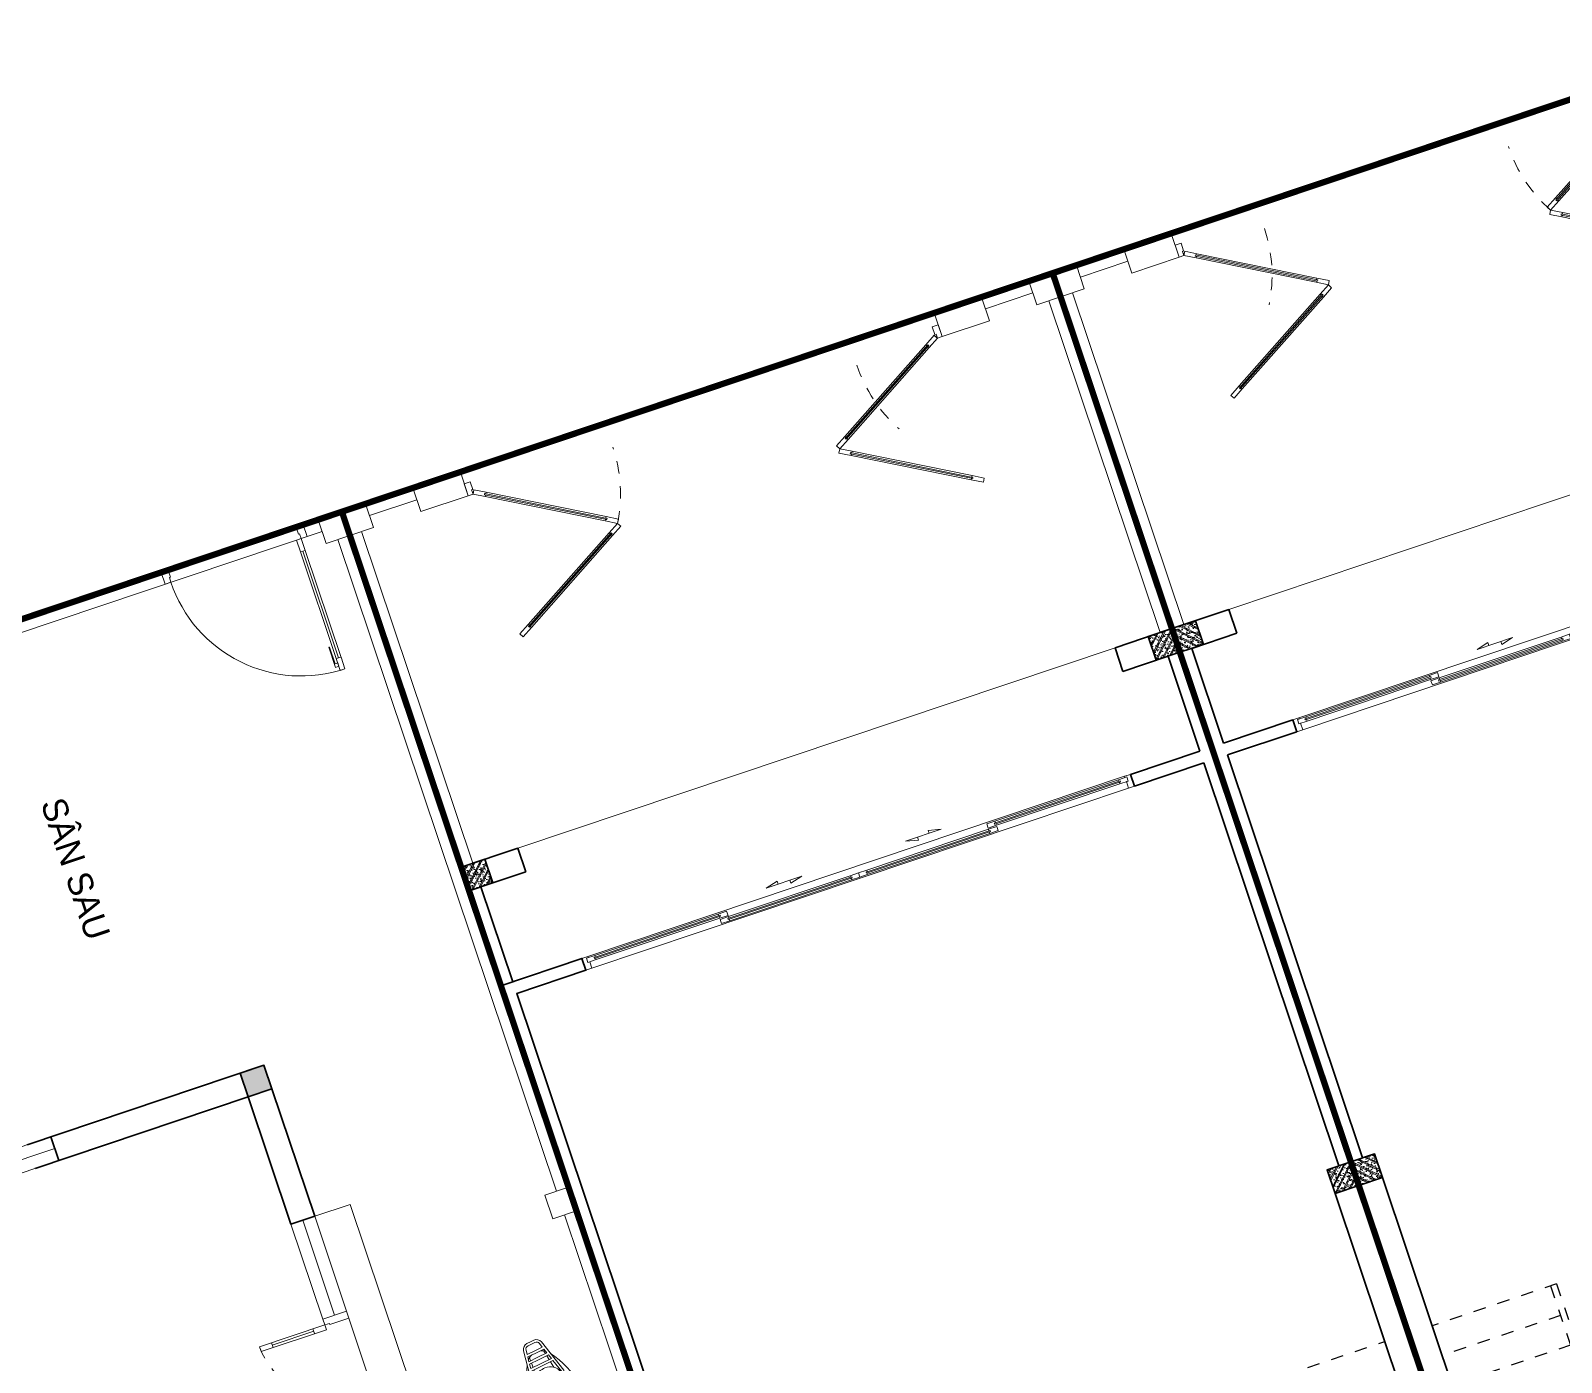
# Model space of a CAD drawing. Header units: metres. Extents: x 568336 to 569219, y 2065964 to 2066430.
# Drawn here: x 568500.67 to 568512.92, y 2066186.52 to 2066197.17 of the extents above; entities that cross this region are included whole.
import ezdxf

# ---------------------------------------------------------------- set-up
doc = ezdxf.new("R2010")
doc.units = ezdxf.units.M
for name, pattern in [('$AUDIT_BAD_LTYPE2', [0]), ('CENTER', [2, 1.25, -0.25, 0.25, -0.25]), ('DASHDOT2', [0.5, 0.25, -0.125, 0, -0.125]), ('HIDDEN', [0.375, 0.25, -0.125])]:
    doc.linetypes.add(name, pattern=pattern)
doc.layers.get('0').update_dxf_attribs({"linetype": 'CONTINUOUS'})
for name, color, linetype, lineweight in [('-CENTER', 143, 'CENTER', 13), ('-CONCRETE', 1, 'CONTINUOUS', 35), ('-DIM', 9, 'CONTINUOUS', 13), ('-DOOR', 137, 'CONTINUOUS', 9), ('-FURNITURE', 46, 'CONTINUOUS', 9), ('-HATCH', 8, 'CONTINUOUS', 5), ('-LINE1', 7, 'CONTINUOUS', 18), ('-STEEL1', 1, 'CONTINUOUS', 35), ('-TEXT', 7, 'CONTINUOUS', 15), ('-WALL', 4, 'CONTINUOUS', 35)]:
    doc.layers.add(name, color=color, linetype=linetype, lineweight=lineweight)
doc.layers.add('-RANH GIOI LO DAT', color=12, linetype='CONTINUOUS')
doc.layers.add('1-NETMANH', color=8, linetype='CONTINUOUS')
doc.styles.add('vnavanth', font='', dxfattribs={"width": 0.8})
doc.styles.get('vnavanth').set_extended_font_data('.VnAvantH')

# ---------------------------------------------------------------- blocks, each defined once
blk = doc.blocks.new('A$C5C575821')
at = {"layer": '-CONCRETE'}
h = blk.add_hatch(color=256, dxfattribs=at)
h.dxf.hatch_style = 1
h.paths.add_polyline_path([(-0.00237559899687767, 200.0000000000146), (-0.00237559899687767, 1.455191522836685e-11), (199.9976244010031, 1.455191522836685e-11), (199.9976244010031, 200.0000000000146)])
blk.add_lwpolyline([(-0.00237559899687767, 1.455191522836685e-11), (199.9976244010031, 1.455191522836685e-11), (199.9976244010031, 200.0000000000146), (-0.00237559899687767, 200.0000000000146)], close=True, dxfattribs=at)
blk = doc.blocks.new('*U45')
for p, q in [((-1110.000000000007, 450.0000000000036), (-1150.000000000007, 450.0000000000036)), ((-1130.000000000007, 100), (-1130.000000000007, 450.0000000000036)), ((-89.99999999999997, 450.0000000000036), (-49.99999999999996, 450.0000000000036)), ((-70, 100), (-69.99999999999997, 450.0000000000036)), ((-1110.000000000007, 100), (-1150.000000000007, 100)), ((-90, 100), (-50, 100))]:
    blk.add_line(p, q)
for points in [[(-1150.000000000007, 0), (-1110.000000000007, 0), (-1110.000000000007, 550.0000000000036), (-1150.000000000007, 550.0000000000036)], [(-50, 0), (-90, 0), (-89.99999999999997, 550.0000000000036), (-49.99999999999996, 550.0000000000036)], [(-1200.000000000007, -200.0526511982753), (-1140.000000000007, -200.0526511982753), (-1140.000000000007, -40), (-1150.000000000007, -40), (-1150.000000000007, 0), (-1200.000000000007, 0)], [(0, -200.0526511982753), (-60, -200.0526511982753), (-60, -40), (-50, -40), (-50, 0), (0, 0)]]:
    blk.add_lwpolyline(points, close=True)
at = {"linetype": 'HIDDEN', "ltscale": 0.1}
for centre, radius, start, end in [((-1150.000000000894, -9.604186855958593e-10), 550.0000000010929, 7.0167092985349e-15, 89.99996073224847), ((-49.99999999985441, -2.328580127074637e-10), 550.0000000003703, 90.00003926775153, 180)]:
    blk.add_arc(centre, radius, start, end, dxfattribs=at)
blk = doc.blocks.new('*U11')
at = {"linetype": '$AUDIT_BAD_LTYPE2'}
for p, q in [((70, 100), (70.00000000000004, 999.9999999999982)), ((90.00000000000004, 999.9999999999982), (90, 100))]:
    blk.add_line(p, q, dxfattribs=at)
for points in [[(50.00000000000004, 999.9999999999982), (90.00000000000004, 999.9999999999982), (90.00000000000004, 1099.999999999998), (50.00000000000004, 1099.999999999998), (50.00000000000004, 999.9999999999982)], [(50.00000000000004, 1002.905927289334), (50, 100)], [(50, 100), (90, 100), (90, 0), (50, 0), (50, 100)]]:
    blk.add_lwpolyline(points)
for points in [[(118.2698876160139, 894.5156181119073), (118.2698876160139, 1064.134943807991), (90.00000000000004, 1064.134943807991), (90.00000000000004, 1035.865056192006), (112.6159100928053, 1035.865056192006), (112.6159100928053, 894.5156181119073)], [(0, 0), (50, 0), (50, -40), (60, -40), (60, -100.0001724930698), (0, -100.0001724930698)], [(1199.999999999998, -2.131628207280287e-14), (1149.999999999998, -2.131628207280287e-14), (1149.999999999998, -40.00000000000003), (1139.999999999998, -40.00000000000003), (1139.999999999998, -100.0001724930699), (1199.999999999998, -100.0001724930699)]]:
    blk.add_lwpolyline(points, close=True)
at = {"linetype": '$AUDIT_BAD_LTYPE2', "ltscale": 0.3}
blk.add_arc((50, 0), 1099.999999999996, 0, 90, dxfattribs=at)
blk = doc.blocks.new('A$C49AC32B8')
h = blk.add_hatch()
h.set_pattern_fill('ANSI31', color=256, scale=100, angle=404.9999999999999, style=0)
h.set_pattern_definition([(90, (1628.178583184657, -139081.3939594029), (-12.5, 1.419760918143566e-15), [])])
h.paths.add_polyline_path([(-545.4389741411724, -149.292006695312), (-545.4389741411724, -106.7108410141846), (-667.4265335844539, -106.7108410141846), (-667.4265335844539, -149.292006695312)])
h.paths.add_polyline_path([(-545.4389741411724, 276.2662267598025), (-545.4389741411724, 318.84739244093), (-667.4265335844539, 318.84739244093), (-667.4265335844539, 276.2662267598025)])
h = blk.add_hatch()
h.set_pattern_fill('ANSI31', color=256, scale=150, angle=315, style=0)
h.set_pattern_definition([(2.19715477805175e-15, (1485.970044401409, -142180.9177466815), (1.685552167365288e-15, 18.75), [])])
edge = h.paths.add_edge_path()
edge.add_arc((142.4224115581892, 0.6785372878184717), 10, 291.0633923268034, 432.0495413373955)
edge.add_arc((142.4224115582474, 168.8768484580614), 10, 287.9504586626045, 428.9366076731966)
edge.add_arc((203.6383034269384, 62.78106710705833), 30.00000000000001, 298.7341714601648, 336.6847551905135)
edge.add_arc((203.6383034269384, 106.7743186388507), 30.00000000000001, 383.3152448094864, 421.2658285398352)
edge.add_line((152.140649993642, 3.03562059394244), (218.0606998045405, 36.47527909896962))
edge.add_line((152.1406499937002, 166.5197651519375), (218.0606998045405, 133.0801066469685))
edge.add_line((145.5043569476984, 10.19177083989416), (128.8174500554742, 17.6987576528154))
edge.add_line((128.8174500554742, 17.6987576528154), (128.8174500554742, 82.08632680154915))
edge.add_line((128.8174500554742, 146.4738959502829), (128.8174500554742, 82.08632680154915))
edge.add_line((145.5043569477566, 159.3636149059857), (128.8174500554742, 146.4738959502829))
edge.add_arc((152.5525625419978, 84.79817839308453), 85.62828520288406, 336.6847551905135, 359.9862926856208)
edge.add_arc((152.5525625419978, 84.75720735282448), 85.62828520288406, 360.0137073143792, 383.3152448094864)
for points in [[(-244.159068062756, 438.0154885223419, 0.9999999999999999), (-248.2430734565423, 447.1435167838754), (-248.2430734565423, 447.1435167838172), (-280.1911723719968, 432.8494979058269), (-280.191172372055, 432.8494979057687, 0.9999999999999999), (-276.1071669782104, 423.7214696442352)], [(-9.5493933444086, -301.3492301631959), (-41.6831618892902, -188.5098808552029), (6.508197082061088, -167.3083462980467), (6.50819708200288, -167.3083462980467), (-21.32710195719847, -52.13001471579264), (-21.32710195714026, -52.13001471590906, -0.2138118228335009), (-21.1106249995355, -43.95429530206093), (-21.1106249994773, -43.95429530194451), (32.24943819522741, 67.1463459651095), (32.24943819522741, 67.14634596525502, 0.2018820073483003), (32.63213920601993, 74.89595198751704), (32.63213920601993, 74.89595198757524), (0.3335099903924856, 163.635706436773), (0.3335099904506933, 163.6357064366857, 0.2018820073578288), (-4.941006723529426, 169.3262535986833), (-4.941006723471219, 169.3262535986541), (-117.2313022529415, 220.1350949946027), (-117.2313022528833, 220.1350949945445, -0.2138118228338068), (-122.6523843629111, 226.2589107138156), (-122.6523843629693, 226.2589107138447), (-175.3645126568445, 332.3828169244916), (-175.3645126568445, 332.3828169244916), (-225.9093191228749, 317.6473262168984), (-277.909165306628, 433.8704992542444)], [(-184.9648569262645, 329.5839975469389), (-210.7405260885425, 417.99816950694), (-210.7405260886007, 417.998169507202, -0.1192456420777983), (-211.3935427420947, 432.0919050858174), (-211.3935427420365, 432.0919050861376), (-207.3890161612944, 452.7946925294927)], [(-199.4700898697774, 441.0775953799712, 2.50980799952919), (-207.4947705015366, 452.2479588310925)], [(-199.4700898698356, 441.0775953800003), (-201.1160760876664, 432.5680994097311), (-201.1160760876664, 432.5680994094109, 0.1192456420777983), (-200.4630594342307, 418.4743638307955), (-200.4630594341725, 418.4743638305335), (-175.3645126568445, 332.3828169245207)], [(-593.7887365464412, 213.8443021384992, 0.2596598202058564), (-1245.081638271717, 188.6918557643476, 0.2596598202058564)], [(-839.1161323166743, 283.8315398601808), (-712.0490552992269, 328.9422595075557), (-712.0490552989941, 328.942259507643, -0.0854912519851607), (-702.0123332152434, 330.6709983080909), (-535.1100028215733, 330.6709983080909), (-535.1100028215733, 315.4303194140484), (-535.1100028215733, 315.4303194140484, 0.3895943333915547), (-507.6503770142735, 285.5380712724109), (-507.6503770143318, 285.5380712724109), (-284.794791265711, 280.8480463859269), (-284.7947912656527, 280.8480463859269, 0.03866847091787411), (-280.1616323773342, 280.8133793471025), (-280.1616323779745, 280.813379346986, 0.005074925713458879), (-209.8619974894391, 282.9773453654016)], [(-765.275329157681, -103.7192062937429, 0.08051368885980273), (-402.7283814896073, -28.09464289808602), (-402.7283814852417, -28.09464289593234, 0.2011014502545712), (-366.2084507265536, 84.77769287321644), (-366.2084507265536, 84.77769287269257, 0.2011014502545712), (-402.7283814852417, 197.6500286418413), (-402.7283814896073, 197.650028643995, 0.08051368885980273), (-765.275329157681, 273.2745920396519)], [(-225.9093191228749, 317.6473262168984), (-162.9714295322483, 181.6710258228813), (-162.9714295321901, 181.6710258228231, 0.2138118228338068), (-157.5503474221041, 175.5472101035521), (-157.5503474222205, 175.5472101035812), (-95.35288718822994, 131.7055302272311), (-61.19221527737682, 37.84985551873615), (-80.65734545330633, -35.71457651995661), (-80.65734545336454, -35.71457652010213, 0.2138118228335009), (-80.8738224109693, -43.89029593395026), (-80.8738224110275, -43.89029593380474), (-41.6831618892902, -188.5098808552029)], [(-149.0084485098778, 279.3208638191682), (-78.08440959695145, 290.7099822685814), (73.50306051949156, 248.6645865442515, -1.090750680407592), (73.50306051949156, 233.6645865442515, 0.1743998105966915), (37.90123791768565, 219.8475148995749), (146.0164180370339, 178.2086820094373), (146.0164180370339, 178.2086820094373, -0.7066395085949505), (145.5043569477566, 159.3636149060148)], [(-64.00588333574706, 196.0517861466033, 0.3300081448799674), (-78.08440959636937, 272.1447489533275), (-78.08440959695145, 272.1447489538805, -0.7520152032123842), (-78.08440959695145, 290.7099822686105)], [(231.595225021505, 117.688358789379, 0.02427356090685839), (362.0954215740494, 200.5508618512067), (362.0954215572856, 200.5508618393324, 0.338505915077381), (372.9953940612904, 235.327339032443), (372.9953940612904, 235.3273390324139), (372.9953940612904, 235.327339032443), (364.1901978115493, 259.519416902458), (364.1901978116657, 259.5194169021961, 0.3385059150852406), (333.4864457959484, 279.1533767361361), (333.4864457957156, 279.153376736107, 0.03261255327653435), (128.1956704928598, 248.322794345946), (128.1956704932672, 248.3227943460333), (126.992315634765, 238.3752921921368), (52.51120247578365, 214.2207206594576)], [(159.8681022348756, 254.8789591541681, 0.6717681288467189), (145.1963268186955, 286.0945252760248), (145.1963268186955, 286.0945252760539), (69.65256078893435, 278.6991427001885), (69.65256078910897, 278.6991427002176, 0.7345421810748096), (70.7772663308715, 249.8378046483958)], [(-1029.577840318467, 202.1950865371145, 0.2183083330708893), (-1078.936857682973, 224.1723392448439), (-1078.936857682973, 224.1723392448439), (-1359.84450721895, 164.1840616499067), (-1359.844507219183, 164.1840616498775, 0.3538507973820654), (-1399.402375822741, 115.2865986083161), (-1399.402375822741, 84.7776928729545), (-1399.402375822741, 54.26878713759288, 0.3538507973820654), (-1359.844507219183, 5.371324096031458), (-1359.844507218892, 5.37132409597325), (-1078.936857682973, -54.61695349893489), (-1078.936857682973, -54.61695349893489, 0.2183083330708886), (-1029.577840318467, -32.63970079120554)], [(-1280.337645180087, 160.711920374375, 0.1128449918186311), (-1300.029146350076, 120.7273152418893)], [(-1074.585206339281, 204.6506825882061), (-1072.863570921909, 196.9273672645613), (-1072.863570921618, 196.9273672645613, 0.3791726374951046), (-1160.783054605388, 97.65974351174009)], [(-402.7283814856492, 141.0837093855771, 0.3656845949585406), (-444.3441294179938, 190.3757403567834, 0.03571140310171705), (-794.4215751944284, 230.8127666064356), (-1072.863570921909, 196.9273672645322)], [(-414.5235872621124, -3.783458088862972, 0.3158788919891962), (-414.5235872621124, 173.3388438348302)], [(-74.82972412576783, -66.19395128435644), (-259.4347668316041, -17.68836589147759), (-259.4347668309638, -17.68836589069178, 0.3366814697980669), (-259.4347668309638, 187.2437516366008), (-259.4347668316041, 187.2437516373575), (-175.7307194271416, 209.2372668718563)], [(136.7749210996262, 181.7678967857901), (-58.42561328233569, 160.4536910950665), (-58.42561328152078, 160.4536910954157, 0.1148743773105328), (-118.0558324951271, 115.6357831898604), (-118.0558324946032, 115.6357831904716, 0.3636282567077921), (-118.0558324946032, 51.40330409635135), (-118.0558324950689, 51.40330409687522, 0.1174189023891587), (-56.91118434796226, 5.925817995313992)], [(152.140649993642, 3.03562059394244), (218.0606998045405, 36.47527909896962), (218.0606998043659, 36.47527909888231, 0.1671209598217696), (231.1885365830094, 50.90737126102249), (231.1885366118804, 50.90737124923544, 0.1020239280746679), (238.1808452944097, 84.77769287347837), (238.1808452944097, 84.77769287240153, 0.1020239280746679), (231.1885366118804, 118.6480144966736), (231.1885365830094, 118.6480144848574, 0.1671209598217697), (218.0606998043659, 133.0801066470267), (218.0606998045405, 133.0801066469685), (152.1406499937002, 166.5197651519375)], [(-1300.029146350076, 48.8280705039906, 0.1128449918186311), (-1280.337645180087, 8.843465371533966)], [(-1072.863570921618, -27.37198151865232, -0.3791726374951045), (-1160.783054605388, 71.89564223416892, 0.3791726374951045), (-1072.863570921618, -27.37198151865232), (-1072.863570921909, -27.37198151865232), (-1074.585206339281, -35.0952968422971)], [(-1072.863570921909, -27.37198151862322), (-794.4215751944284, -61.25738086052661), (-794.4215751947195, -61.25738086055571, 0.03571140310171787), (-444.3441294179938, -20.82035461087435), (-444.3441294187505, -20.82035461101987, 0.3656845949585406), (-402.7283814856492, 28.47167636033191)], [(-16.69012869455037, -71.31712110301669), (146.0164180369757, -8.653296263557422), (146.0164180369757, -8.653296263557422, 0.7066395085950298), (145.5043569477566, 10.19177083986506)], [(-1245.081638271658, -19.13647001846766, 0.2596598202058599), (-593.7887365464412, -44.28891639259018)], [(-61.17117457676795, -116.5961068007928), (-135.9304356086359, -117.2406186906919), (-135.9304356063658, -117.2406186908374, 0.01041692167366446), (-280.1616323779745, -111.2579936011061), (-280.1616323773342, -111.2579936011934, 0.03866847091787422), (-284.7947912656527, -111.2926606400179), (-284.794791265711, -111.2926606400179), (-507.6503770143318, -115.9826855265019), (-507.6503770142735, -115.9826855265019, 0.3895943333915547), (-535.1100028215733, -145.8749336681394), (-535.1100028215733, -145.8749336681394), (-535.1100028215733, -161.1156125621819), (-702.0123332152434, -161.1156125621819, -0.0854912519851608), (-712.0490552989941, -159.386873761734), (-712.0490552992269, -159.3868737616467), (-839.1161323166743, -114.2761541142718)], [(37.90123791774386, -50.29212915366588, 0.1743998105964548), (73.50306051949156, -64.1092007983425), (73.50306051949156, -64.1092007983425, -1.090750680407592), (73.50306051949156, -79.1092007983425), (73.50306051949156, -79.1092007983425), (-9.259304346662248, -102.0647681629234)], [(-2.645139715255937, -171.3353086117022), (34.44108641191269, -255.6327745035414), (34.44108641173807, -255.632774503134, 0.1192456420859139), (43.00012523776968, -266.8489533404827), (43.00012523776968, -266.8489533405409), (59.37526582679129, -280.1341485498015)], [(6.508197082061088, -167.3083462980467), (42.62017444285448, -249.3913322945773), (42.62017444267985, -249.3913322941698, 0.1192456420859139), (51.17921326865326, -260.6075111315185), (51.17921326871146, -260.6075111315768), (57.90991043866961, -266.0681436868217)], [(-11.95379919224069, -302.0339436207323, 0.9999999999999999), (-9.21494536238606, -311.6515670121189), (-9.21494536238606, -311.6515670121189), (24.44673650743789, -302.0655786075986), (24.4467365074961, -302.0655786075986, 0.9999999999999999), (21.70788267764146, -292.447955216212)], [(58.94281965497066, -279.7833038178687, 2.509807999542432), (57.90991043866961, -266.0681436867926)]]:
    blk.add_lwpolyline(points, format="xyb")
for points in [[(-276.1071669782687, 423.7214696442643), (-244.159068062756, 438.0154885222837)], [(-196.8357528106717, 326.1232369223544), (-246.441075128183, 436.9944871738953)], [(227.0600909732457, 252.5364712025439), (352.1614275738539, 274.5330976555524)], [(-1261.95474663921, 150.8000162802455), (-1289.092979644978, 148.0599104591929)], [(-1205.695137299335, 156.4804628667298), (-1241.95474663921, 152.8193856477556)], [(-1074.760005124524, 204.6133540281844), (-1185.695137299335, 180.922979220235), (-1185.695137299335, 84.7776928729545), (-1185.695137299335, -11.36759347432599), (-1074.760005124524, -35.0579682822754)], [(-1136.037692900194, 163.51366833875), (-1185.695137299335, 158.499832234269)], [(-402.7283814856492, 28.47167636033191), (-794.4215751944284, -61.25738086052661), (-794.4215751944284, -61.25738086052661), (-794.4215751944284, 84.7776928729545), (-794.4215751944284, 230.8127666064356), (-794.4215751944284, 230.8127666064356), (-402.7283814856492, 141.0837093855771)], [(37.90123791768565, 219.8475148995458), (-61.08615448823548, 194.7306742966284)], [(81.54344864320592, 203.0394152659392), (117.9918543671083, 217.4488701617338), (126.992315634765, 238.3752921921368)], [(145.5043569477566, 159.3636149059857), (128.8174500554742, 146.4738959502829), (128.8174500554742, 82.08632680154915), (128.8174500554742, 17.6987576528154), (145.5043569476984, 10.19177083989416)], [(263.4590867581137, 152.5310521924221), (373.4314294268552, 216.0942478524921)], [(-1261.95474663921, 18.75536946566353), (-1289.092979644978, 21.4954752867161)], [(-1205.695137299335, 13.07492287917921), (-1241.95474663921, 16.73600009815345)], [(-1136.037692900194, 6.041717407159013), (-1185.695137299335, 11.05555351164003)], [(-58.42561328233569, 6.379570338012854), (131.2681746335875, -14.33334638989254)], [(-1121.193398937321, -185.0864796404094), (-1164.502061909909, -185.0864796404094), (-1164.502061909909, -99.16178400161516), (-1030.890493620216, -99.16178400161516)], [(-858.5580480475619, -115.6734909612751), (-858.5580480475619, -185.0864796404094), (-892.0294821686985, -185.0864796404094)], [(37.90123791768565, -50.29212915363678), (-21.1106249994773, -43.95429530194451)], [(-13.96330759194097, -176.3146769566119), (19.30347682975116, -293.1326686736611)], [(-11.95379919224069, -302.0339436207614), (21.70788267758326, -292.4479552161829)]]:
    blk.add_lwpolyline(points)
for points in [[(-667.4265335844539, 318.84739244093), (-667.4265335844539, 276.2662267598025), (-545.4389741411724, 276.2662267598025), (-545.4389741411724, 318.84739244093)], [(-381.7948602306715, 206.9338385699193), (-381.7948602306715, 261.7011481823101), (-372.9670849182003, 261.7011481823101), (-372.9670849182003, 206.9338385699193)], [(-361.7948602306715, 206.9338385699193), (-361.7948602306715, 261.7011481823101), (-352.9670849182003, 261.7011481823101), (-352.9670849182003, 206.9338385699193)], [(-341.7948602306715, 206.9338385699193), (-341.7948602306715, 261.7011481823101), (-332.9670849182003, 261.7011481823101), (-332.9670849182003, 206.9338385699193)], [(-321.7948602306715, 206.9338385699193), (-321.7948602306715, 261.7011481823101), (-312.9670849182003, 261.7011481823101), (-312.9670849182003, 206.9338385699193)], [(-301.7948602306715, 206.9338385699193), (-301.7948602306715, 261.7011481823101), (-292.9670849182003, 261.7011481823101), (-292.9670849182003, 206.9338385699193)], [(-1261.95474663921, 164.6376177432066), (-1300.029146350251, 156.5067688222443), (-1300.029146350251, 84.7776928729545), (-1300.029146350251, 13.04861692366467), (-1300.029146350251, 13.04861692366467), (-1261.95474663921, 4.91776800270236), (-1261.95474663921, 84.7776928729545)], [(-1241.95474663921, 168.9086497135977), (-1241.95474663921, 84.7776928729545), (-1241.95474663921, 0.6467360323113098), (-1241.95474663921, 0.646736032282206), (-1205.695137299335, -7.096561503934936), (-1205.695137299335, -7.096561503934936), (-1205.695137299335, 84.7776928729545), (-1205.695137299335, 176.6519472498439), (-1205.695137299335, 176.6519472498439)], [(94.89089080263511, 131.9951299828645), (94.89089080263511, 34.83813145021486), (44.47260841165553, 34.83813145021486), (44.47260841165553, 131.9951299828645)], [(-1160.783054605388, 84.7776928729254), (-1160.783054605388, 97.65974351174009)], [(-1160.783054605388, 84.77769287298361), (-1160.783054605388, 71.89564223416892)], [(84.89089080263511, 121.9951299828645), (84.89089080263511, 44.83813145027307), (54.47260841165553, 44.83813145021486), (54.47260841165553, 121.9951299828354)], [(-667.4265335844539, -149.292006695021), (-667.4265335844539, -106.7108410138935), (-545.4389741411724, -106.7108410138935), (-545.4389741411724, -149.292006695021)], [(-381.7948602306715, -37.37845282401031), (-381.7948602306715, -92.14576243640113), (-372.9670849182003, -92.14576243640113), (-372.9670849182003, -37.37845282401031)], [(-361.7948602306715, -37.37845282401031), (-361.7948602306715, -92.14576243640113), (-352.9670849182003, -92.14576243640113), (-352.9670849182003, -37.37845282401031)], [(-341.7948602306715, -37.37845282401031), (-341.7948602306715, -92.14576243640113), (-332.9670849182003, -92.14576243640113), (-332.9670849182003, -37.37845282401031)], [(-321.7948602306715, -37.37845282401031), (-321.7948602306715, -92.14576243640113), (-312.9670849182003, -92.14576243640113), (-312.9670849182003, -37.37845282401031)], [(-301.7948602306715, -37.37845282401031), (-301.7948602306715, -92.14576243640113), (-292.9670849182003, -92.14576243640113), (-292.9670849182003, -37.37845282401031)], [(-1164.502061909909, -135.36604006989), (-1164.502061909909, -160.7762134565164), (-1188.362174022855, -160.7762134565164), (-1188.362174022855, -135.36604006989)], [(-892.0294821686985, -190.35885172505), (-892.0294821686985, -123.4704870539026), (-1121.193398937321, -123.4704870539026), (-1121.193398937321, -190.35885172505)], [(-1110.542459351738, -130.475840632851), (-1110.542459351738, -138.1656926211035), (-1063.159178563248, -138.1656926211035), (-1063.159178563248, -130.475840632851)], [(-1110.542459351738, -144.5738275319636), (-1110.542459351738, -152.2636795202161), (-1063.159178563248, -152.2636795202161), (-1063.159178563248, -144.5738275319636)], [(-1110.542459351738, -159.3126166602779), (-1110.542459351738, -167.0024686485303), (-1063.159178563248, -167.0024686485303), (-1063.159178563248, -159.3126166602779)]]:
    blk.add_lwpolyline(points, close=True)
for points in [[(-1379.402375822741, 115.2865986083161), (-1379.402375822741, 84.7776928729545), (-1379.402375822741, 54.26878713759288), (-1379.402375822741, 54.26878713759288, 0.3538507973820654), (-1355.667654660618, 24.93030931266185), (-1355.667654660443, 24.93030931263274), (-1320.029146350251, 17.31964889405572), (-1320.029146350251, 17.31964889408482), (-1320.029146350251, 84.7776928729545), (-1320.029146350251, 152.2357368518242), (-1320.029146350251, 152.2357368518533), (-1355.667654660501, 144.6250764332472), (-1355.667654660618, 144.6250764332472, 0.3538507973820654)], [(-366.497982140776, 187.2437516373866), (-379.290811436862, 187.2437516373866), (-379.2908114365709, 187.2437516370082, -0.3639376103180927), (-379.2908114365709, -17.68836589112834), (-379.290811436862, -17.68836589147759), (-366.497982140776, -17.68836589147759), (-366.4979821401939, -17.68836589069178, 0.3366814697980669)], [(-328.9318847626273, 187.2437516373866), (-341.7247140586551, 187.2437516373866), (-341.724714058364, 187.2437516370082, -0.3639376103180927), (-341.724714058364, -17.68836589112834), (-341.7247140587133, -17.68836589147759), (-328.9318847626273, -17.68836589147759), (-328.9318847620452, -17.68836589069178, 0.3366814697980669)], [(-310.7327410916623, 187.2437516373866), (-297.9399117956345, 187.2437516373866), (-297.9399117949943, 187.2437516366008, -0.3366814697980669), (-297.9399117949943, -17.68836589069178), (-297.9399117956345, -17.68836589147759), (-310.7327410916623, -17.68836589147759), (-310.7327410913713, -17.68836589112834, 0.3639376103180927)]]:
    blk.add_lwpolyline(points, format="xyb", close=True)
blk = doc.blocks.new('M25-T1')
at = {"layer": '-DOOR'}
for p, q in [((198359.3958730415, -551698.6860325102), (201109.3958736483, -551698.7562342571)), ((197084.3103113121, -554898.72113301), (197084.3103113121, -553498.72113301)), ((197084.3316293884, -553498.72113301), (197084.3316463145, -554898.72113301)), ((197184.2236280217, -553498.72113301), (197184.2236449478, -554898.72113301)), ((197184.3103113121, -554898.72113301), (197184.3103113121, -553498.72113301)), ((197284.1156266549, -553498.7210777034), (197284.1156435809, -554898.7210777036)), ((197284.3103113121, -554898.72113301), (197284.3103113121, -553498.72113301))]:
    blk.add_line(p, q, dxfattribs=at)
blk.add_lwpolyline([(198359.3958730417, -551698.7386838204), (199159.3958730416, -551698.7386838204), (199159.3958730416, -551898.686032487), (198359.3958730417, -551898.686032487)], close=True, dxfattribs=at)
blk.add_lwpolyline([(198359.3958730417, -551798.7123581538), (199159.3958730417, -551798.7123581545)], dxfattribs=at)
at = {"layer": '-LINE1', "ltscale": 10}
for points in [[(193084.434136099, -549898.7211334379), (193284.434136099, -549898.7211334379), (193284.434136099, -549698.7211334379), (193084.434136099, -549698.7211334379)], [(198784.4341364033, -549898.7211336258), (198984.4341364033, -549898.7211336258), (198984.4341364033, -549698.7211336258), (198784.4341364033, -549698.7211336258)]]:
    blk.add_lwpolyline(points, close=True, dxfattribs=at)
at = {"layer": '-LINE1'}
for points in [[(198784.4341364033, -549798.7211334379), (193284.434136099, -549798.7211334379)], [(203884.4341364033, -549798.7211334379), (198984.4341364033, -549798.7211334379)], [(193184.4341361022, -549898.7211334379), (193184.434136167, -553998.7211334379)], [(201109.3958736483, -551698.7562342571), (201109.3958736483, -551398.7562342571), (198359.3958730415, -551398.7562342571), (198359.3958730415, -551698.6158307971)]]:
    blk.add_lwpolyline(points, dxfattribs=at)
at = {"layer": '-RANH GIOI LO DAT', "linetype": 'HIDDEN', "ltscale": 10, "const_width": 50}
blk.add_lwpolyline([(193084.434136099, -549698.7211334379), (193084.434136312, -563172.8749439514), (198078.8676139492, -568408.7440414876), (204084.4341360729, -568692.3653098342), (204084.4341364033, -549698.7211334379)], close=True, dxfattribs=at)
at = {"layer": '-WALL'}
for p, q in [((197084.4341369693, -551698.7211334193), (197084.4341369694, -553698.676211596)), ((197084.4341369693, -551698.7211334193), (198359.3958730415, -551698.7567123797)), ((198359.3958730415, -551698.7562341419), (198359.3958730415, -551898.7562341368)), ((198359.3958730415, -551898.7567123795), (198359.3958730415, -551698.7567123797)), ((197284.4341369694, -551898.7211334114), (197284.4341369696, -553698.7218686007)), ((198359.3958730415, -551898.7567123795), (197284.4341369694, -551898.7211334114)), ((197084.4341369694, -553498.72113301), (197284.4341369694, -553498.72113301))]:
    blk.add_line(p, q, dxfattribs=at)
at = {"layer": '-DOOR'}
for name, p, rotation in [('*U11', (193184.4341356169, -550025.372785114), 270), ('*U45', (199159.3958730416, -551898.7562341451), 180)]:
    blk.add_blockref(name, p, dxfattribs=dict(at, rotation=rotation))
at = {"layer": '-FURNITURE', "rotation": 7.654653261888347}
blk.add_blockref('A$C49AC32B8', (201259.4514971929, -550279.6594283055), dxfattribs=at)
at = {"layer": '-WALL', "xscale": -1}
blk.add_blockref('A$C5C575821', (197284.4317613703, -551898.7211333304), dxfattribs=at)
at = {"layer": '-TEXT', "color": 2, "style": 'vnavanth'}
blk.add_text('S¢N SAU', height=199.9591899200177, dxfattribs=at).set_placement((194527.8289220358, -552727.8136724094))
blk = doc.blocks.new('A$Cf949713d')
at = {"layer": '-LINE1', "lineweight": 18}
for p, q in [((4.101713756797835, 3250.000324489571), (4.071269666601438, 1250.000324200024)), ((1004.08159186726, 2250.000324489571), (4.052242110366933, 2250.000324489571)), ((1004.081591867027, 2000.000324489643), (4.052242110134102, 2000.000324489643)), ((1004.081591867493, 1750.000324489643), (4.052242110599764, 1750.000324489643)), ((1004.081591867493, 1500.000324489643), (4.052242110599764, 1500.000324489643)), ((1004.081591867493, 1250.000324489658), (4.052242110599764, 1250.000324489658)), ((1004.081591867493, 1000.000324489658), (438.5074325119203, 1000.000324489658))]:
    blk.add_line(p, q, dxfattribs=at)
at = {"layer": '-LINE1'}
for p, q in [((1753.654815993912, 3250.000324489571), (4.101713756797835, 3250.000324489571)), ((1004.08159186726, 2250.000324489578), (426.7313226789993, 3250.000324488647)), ((1004.08159186726, 3250.000324489578), (1004.08159186726, 2250.000324489578)), ((1253.93933324283, 2250.000324489578), (1253.93933324283, 3250.000324489578)), ((1253.93933324283, 3250.000324489578), (1253.93933324283, 2250.000324489578)), ((1503.7970746184, 2250.000324489578), (1503.7970746184, 3250.000324489578)), ((1503.7970746184, 3250.000324489578), (1503.797074618342, 2250.000324489585)), ((1753.654815993912, 2250.000324489578), (1753.654815993912, 3250.000324489578)), ((1753.654815993912, 3250.000324489571), (1753.654815993854, 2200.000324489571)), ((1004.08159186726, 2250.000324489578), (4.101713756943354, 2827.338976301369)), ((1004.081591866707, 780.1918206954942), (1004.08159186726, 2250.000324489571)), ((1004.08159186726, 2250.000324489571), (1753.654815993854, 2250.000324489571)), ((1054.08159186726, 2200.000324489571), (1054.081591867143, 759.1871894446376)), ((1054.08159186726, 2200.000324489571), (1753.654815993854, 2200.000324489571))]:
    blk.add_line(p, q, dxfattribs=at)
at = {"layer": '-WALL'}
for p, q in [((425.7637618370354, 1031.581816884347), (0.0003850747598335147, 1235.290601278452)), ((504.7281945508439, 1160.155448393089), (503.4056394263171, 839.1689376479553)), ((570.4268913173582, 962.3669621986701), (504.7281945508439, 1160.155448393089)), ((503.4056394263171, 839.1689376479553), (425.7637618370354, 1031.581816884347)), ((1054.081591867143, 759.1871894446376), (570.4268913173582, 962.3669621986701))]:
    blk.add_line(p, q, dxfattribs=at)
at = {"layer": '1-NETMANH', "linetype": 'DASHDOT2'}
for p, q in [((4.071016107860487, 1233.342985901632), (4.052242110221414, 0.00032448965794174)), ((438.5074325119203, 1000.000324489658), (4.052242110599764, 1000.000324489658)), ((1004.081591868104, 750.0003244896579), (4.052242111210944, 750.0003244896579)), ((1004.081591866416, 0.00032448965794174), (1004.081591866707, 780.1918206954942)), ((1054.081591867056, 0.00032448965794174), (1054.081591867143, 759.1871894446449)), ((1004.081591868715, 500.0003244896579), (4.052242111822125, 500.0003244896579)), ((1004.081591867231, 250.0003244896579), (4.052242110337829, 250.0003244896579)), ((1054.081591867056, 0.00032448965794174), (4.052242110221414, 0.00032448965794174))]:
    blk.add_line(p, q, dxfattribs=at)
blk.add_lwpolyline([(1331.125210567086, 2750.240522766566), (496.2588641860057, 2750.240522766566), (501.8692660082306, 1250.000324489658), (501.8692660082306, 1250.000324489658), (1004.081591866794, 1500.000324489643), (1004.081591866794, 1500.000324489643)], dxfattribs=at)
at = {"layer": '-TEXT', "color": 2, "style": 'vnavanth'}
for s, p in [('2', (1350.618914397666, 2697.735181333082)), ('1', (1600.476655773178, 2697.735181333082))]:
    blk.add_text(s, height=99.97959496000885, dxfattribs=at).set_placement(p)
blk = doc.blocks.new('*U118')
at = {"color": 8, "ltscale": 100}
for p, q in [((50.00000000145428, 99.99999999927059), (4580.470266145538, 99.99999999927142)), ((50.00000000145519, 0), (4580.470266145538, -7.105427357601002e-14))]:
    blk.add_line(p, q, dxfattribs=at)
at = {"ltscale": 100}
for p, q in [((105.0000000014261, 44.99999999742704), (1147.617566533299, 45.00000000324802)), ((1147.617566532091, 10.00000000324802), (105.0000000002183, 9.99999999742704)), ((1217.617566537475, 89.99999999602481), (2245.235133075295, 90.0000000018467)), ((2245.235133074087, 55.00000000184669), (1217.617566536267, 54.99999999602481)), ((3412.852699609517, 89.99999999602522), (2385.235133075295, 90.0000000018467)), ((2385.235133076503, 55.00000000184669), (3412.852699610725, 54.99999999602522)), ((4525.470266149164, 44.99999999742788), (3482.852699613692, 45.00000000324843)), ((3482.8526996149, 10.00000000324843), (4525.470266150372, 9.999999997427878))]:
    blk.add_line(p, q, dxfattribs=at)
for points in [[(50.00000000145428, 99.9999999992724), (0, 99.9999999992724), (0, 0), (50.00000000145519, 0), (50.00000000145519, 9.999999999714419), (35.00000000021919, 10.00000000033742), (35.00000000145519, 45.00000000033742), (50.00000000145519, 44.99999999971351)], [(4630.470266146993, 8.384404281969182e-13), (4580.470266145538, 2.657429831742775e-12), (4580.470266145538, 9.999999999716167), (4595.470266146775, 10.00000000033917), (4595.470266145538, 45.00000000033917), (4580.470266145538, 44.99999999971617), (4580.470266145538, 99.99999999927415), (4630.470266146993, 99.99999999927415)]]:
    blk.add_lwpolyline(points, close=True)
for points in [[(105.0000000010932, 32.49999999608826), (95.00000000109321, 32.49999999641295), (95.00000000078398, 22.49999999641295), (105.000000000784, 22.49999999608826), (105.0000000002183, 9.99999999742704), (35.00000000021828, 10.00000000033742), (35.00000000145519, 45.00000000033742), (105.0000000014261, 44.99999999742704)], [(1147.617566537475, 89.9999999989352), (1217.617566537475, 89.99999999602481), (1217.61756653691, 77.49999999736359), (1207.61756653691, 77.49999999768828), (1207.6175665366, 67.49999999768828), (1217.6175665366, 67.49999999736359), (1217.617566536267, 54.99999999602481), (1147.617566536267, 54.99999999893519)], [(1217.617566532091, 10.00000000033763), (1147.617566532091, 10.00000000324802), (1147.617566532657, 22.50000000190924), (1157.617566532657, 22.50000000158455), (1157.617566532966, 32.50000000158455), (1147.617566532966, 32.50000000190924), (1147.617566533299, 45.00000000324802), (1217.617566533299, 45.00000000033764)], [(2245.23513307442, 67.50000000318548), (2255.23513307442, 67.50000000286079), (2255.235133074729, 77.50000000286079), (2245.235133074729, 77.50000000318548), (2245.235133075295, 90.0000000018467), (2315.235133075295, 89.99999999893632), (2315.235133074058, 54.99999999893631), (2245.235133074087, 55.00000000184669)], [(2385.23513307617, 67.50000000318548), (2375.23513307617, 67.50000000286079), (2375.235133075861, 77.50000000286079), (2385.235133075861, 77.50000000318548), (2385.235133075295, 90.0000000018467), (2315.235133075295, 89.99999999893632), (2315.235133076532, 54.99999999893631), (2385.235133076503, 55.00000000184669)], [(3482.852699609517, 89.9999999989356), (3412.852699609517, 89.99999999602522), (3412.852699610082, 77.499999997364), (3422.852699610082, 77.49999999768869), (3422.852699610392, 67.49999999768869), (3412.852699610392, 67.499999997364), (3412.852699610725, 54.99999999602522), (3482.852699610725, 54.99999999893561)], [(3412.8526996149, 10.00000000033805), (3482.8526996149, 10.00000000324843), (3482.852699614336, 22.50000000190966), (3472.852699614336, 22.50000000158497), (3472.852699614025, 32.50000000158497), (3482.852699614025, 32.50000000190965), (3482.852699613692, 45.00000000324843), (3412.852699613692, 45.00000000033805)], [(4525.470266149497, 32.4999999960891), (4535.470266149497, 32.49999999641379), (4535.470266149806, 22.49999999641379), (4525.470266149806, 22.4999999960891), (4525.470266150372, 9.999999997427878), (4595.470266150372, 10.00000000033826), (4595.470266149135, 45.00000000033826), (4525.470266149164, 44.99999999742788)]]:
    blk.add_lwpolyline(points, close=True, dxfattribs=at)
at = {"color": 8, "ltscale": 100}
for points in [[(1157.617566532966, 32.50000000158455), (1157.617566532657, 22.50000000158455), (95.00000000078398, 22.49999999641295), (95.00000000109321, 32.49999999641295)], [(1207.6175665366, 67.49999999768828), (1207.61756653691, 77.49999999768828), (2255.235133074729, 77.50000000286079), (2255.23513307442, 67.50000000286079)], [(3422.852699610392, 67.49999999768869), (3422.852699610082, 77.49999999768869), (2375.235133075861, 77.50000000286079), (2375.23513307617, 67.50000000286079)], [(3472.852699614025, 32.50000000158497), (3472.852699614336, 22.50000000158497), (4535.470266149806, 22.49999999641379), (4535.470266149497, 32.49999999641379)]]:
    blk.add_lwpolyline(points, close=True, dxfattribs=at)
for points in [[(1676.779536750704, -64.99999999966226), (1676.779536750704, -89.99999999966226), (1576.779536750704, -64.99999999966226), (1876.779536750704, -64.99999999966226), (1776.779536750704, -39.99999999966226), (1776.779536750704, -64.99999999966226)], [(2953.690729397753, -64.99999999966205), (2953.690729397753, -89.99999999966205), (3053.690729397753, -64.99999999966205), (2753.690729397753, -64.99999999966205), (2853.690729397753, -39.99999999966205), (2853.690729397753, -64.99999999966205)]]:
    blk.add_lwpolyline(points)
blk = doc.blocks.new('18x35')
at = {"layer": '-HATCH'}
h = blk.add_hatch(dxfattribs=at)
h.set_pattern_fill('CHAU-01', color=256, scale=10, angle=-1.272221872585407e-14, pattern_type=2)
h.set_pattern_definition([(49.99999999999999, (0, 0), (71.72601826007535, -6.275213498259527), [7.5, -82.5]), (355, (0, 0), (-13.87513336129999, 75.21921337000119), [6, -66]), (100.4514, (5.977167999997619, -0.5229339999999638), (57.85093817140217, 68.94395420609534), [6.374019000000001, -70.1142112]), (46.18419999999998, (0, 20), (106.7241048625644, -16.55190143290183), [11.25, -123.75]), (96.63559999999998, (8.89367449999554, 18.62066930000003), (93.46627055487036, 97.41178709004416), [9.561028799999994, -105.1713]), (351.1842, (0, 20), (93.46619451336275, 97.41186009253245), [9, -99]), (20.99999999999998, (10, 15), (59.69070521184616, -40.2618890665339), [7.5, -82.5]), (326.0000000000001, (10, 15), (24.33153319215819, 72.5150045046853), [6, -66]), (71.45139999999999, (14.97422329999972, 11.64483940000002), (84.022262858149, 32.25304967099522), [6.374019000000001, -70.1142112]), (37.49999999999998, (0, 0), (1.215985531729074, 33.28938538313115), [0, -65.19999999999999, 0, -67, 0, -66.25]), (7.499999999999987, (0, 0), (26.30695374421487, 39.44117118823602), [0, -38.2, 0, -63.7, 0, -25.25]), (327.5, (-22.30000000000291, 0), (53.3822436172409, -2.255487173437988), [0, -25, 0, -78, 0, -103.5]), (317.5, (-32.30000000000291, 0), (58.31861693423862, 10.01049823323176), [0, -32.5, 0, -51.8, 0, -73.5]), (44.99999999999999, (0, 0), (-30.05203820042826, 30.05203820042828), []), (44.99999999999999, (0, 12.25), (-30.05203820042826, 30.05203820042828), [])])
h.paths.add_polyline_path([(96508.03118051568, 47993.04977023201), (96508.03118051568, 47793.04977023201), (96708.03118051568, 47793.04977023201), (96708.03118051568, 47993.04977023201)])
at = {"layer": '-STEEL1'}
blk.add_lwpolyline([(96508.03118051568, 47793.04977023201), (96708.03118051568, 47793.04977023201), (96708.03118051568, 47993.04977023201), (96508.03118051568, 47993.04977023201)], close=True, dxfattribs=at)
blk = doc.blocks.new('M1-T1')
at = {"layer": '-CONCRETE', "color": 1, "linetype": 'HIDDEN', "ltscale": 10, "const_width": 50}
blk.add_lwpolyline([(191581.7177010371, 50951.98888872014), (197581.6939540912, 50951.98888872005), (197581.7429788466, 30952.01227472891), (191581.7667257926, 30952.01227472891)], close=True, dxfattribs=at)
at = {"layer": '-LINE1', "lineweight": 18}
for p, q in [((191581.790174155, 34951.81412886723), (191581.7901741396, 30951.95492153367)), ((197581.7664271783, 34951.81412886723), (197581.7664271937, 30951.95492153367)), ((191681.4307290815, 31152.03565829651), (191681.431055418, 33951.81424471775)), ((197482.1258722518, 31152.04914011808), (197482.1267858774, 33951.81424474824)), ((192581.7667257353, 31052.09301149175), (192581.7667257353, 31152.03565829651)), ((191781.7667680608, 31052.01227472891), (192181.7766372454, 31052.03565829797)), ((196981.7659367146, 31052.04914011954), (197381.5860068893, 31051.95492153367))]:
    blk.add_line(p, q, dxfattribs=at)
at = {"layer": '-LINE1'}
blk.add_line((192061.969520868, 33951.81264557339), (197101.9907584296, 33951.81434264529), dxfattribs=at)
at = {"layer": '-LINE1', "lineweight": 18}
for points in [[(191581.7411493842, 50951.93153578669), (197581.7174024383, 50951.9315357866), (197581.7664271937, 30951.95492153367), (191581.7901741396, 30951.95492153367)], [(191581.7667680608, 30952.01227472891), (191781.7667680608, 30952.01227472891), (191781.7667680608, 31152.01227472891), (191581.7667680608, 31152.01227472891)], [(192181.7766372454, 30952.03565829797), (192581.7766372454, 30952.03565829797), (192581.7766372454, 31152.03565829797), (192181.7766372454, 31152.03565829797)], [(196581.7659367146, 30952.04914011954), (196981.7659367146, 30952.04914011954), (196981.7659367146, 31152.04914011954), (196581.7659367146, 31152.04914011954)], [(197381.5860068893, 30951.95492153367), (197581.5860068893, 30951.95492153367), (197581.5860068893, 31151.95492153367), (197381.5860068893, 31151.95492153367)]]:
    blk.add_lwpolyline(points, close=True, dxfattribs=at)
at = {"layer": '-WALL'}
for p, q in [((191581.8018790428, 43151.69795419133), (191581.8018793335, 34951.84823079058)), ((191781.5149069474, 38651.62077150648), (191781.514906786, 43151.69795419447)), ((191681.5149070765, 35051.84823186597), (191681.5149069545, 38451.62077150648)), ((192266.8122861525, 35051.84823180464), (191681.5149070765, 35051.84823186597)), ((192266.8122861522, 34951.84823072047), (192266.8122861525, 35051.84823180464)), ((196897.2858771308, 34951.86915239949), (196897.2858771305, 35051.86915239949)), ((191581.8018793335, 34951.84823079058), (191581.8018793335, 33951.81421220655)), ((191681.4307291625, 34951.84823078038), (192266.8122861522, 34951.84823072047)), ((191681.4307290924, 34151.81421223482), (191681.4307291625, 34951.84823078038)), ((197482.1258722375, 34951.81412886723), (197482.1255418398, 34151.81424474865)), ((197582.0493455789, 34951.81412886723), (197482.1258722375, 34951.81412886723)), ((197582.0490192567, 33951.81421223521), (197582.0493455789, 34951.81412886723)), ((192061.9694882352, 34151.81434264529), (191681.4307290924, 34151.81421223482)), ((192061.9694882352, 34151.81434264529), (192061.9695208674, 33951.81434264529)), ((197101.9907910619, 34151.81434264529), (197482.1255418398, 34151.81424474865)), ((197101.9907584296, 33951.81434264529), (197101.990823694, 34151.81434264527)), ((192061.9695208674, 33951.81434264529), (191581.8018793335, 33951.81421220655)), ((197101.9907584296, 33951.81434264529), (197581.7615250573, 33951.81421223521))]:
    blk.add_line(p, q, dxfattribs=at)
blk.add_lwpolyline([(196731.8371712676, 48951.96545661415), (197581.8356525643, 48951.96545668071), (197581.8356528644, 34951.87148225863), (196897.2858771308, 34951.86915243657), (196897.2858771305, 35051.86915239949), (197481.4326741947, 35051.87148222604), (197481.4326738949, 48751.96545683069), (196731.8371712676, 48751.96545677615), (196731.8371712676, 48951.96545661415)], dxfattribs=at)
at = {"ltscale": 100}
for p, q in [((193557.0584904304, 31792.09296839143), (192708.3535947196, 32282.09296838924)), ((192725.85359472, 32312.40385752146), (193574.5584904308, 31822.40385752364)), ((196437.6633963365, 32312.32312075862), (195588.9585006257, 31822.3231207608)), ((195606.4585006261, 31792.01223162859), (196455.1633963369, 32282.0122316264)), ((193557.0840733339, 31692.09296837512), (192708.3791776231, 31202.09296837732)), ((192725.8791776235, 31171.7820792451), (193574.5840733343, 31661.78207924291)), ((196437.6633963365, 31171.70134248226), (195588.9585006257, 31661.70134248007)), ((195606.4585006261, 31692.01223161228), (196455.1633963369, 31202.01223161448))]:
    blk.add_line(p, q, dxfattribs=at)
for points in [[(192719.6035947193, 32301.57853997303), (192710.9433406815, 32306.57853997312), (192705.9433406814, 32297.91828593533), (192714.6035947192, 32292.91828593524), (192708.3535947196, 32282.09296838924), (192621.7510543419, 32332.0929683905), (192639.2510543423, 32362.4038575227), (192725.85359472, 32312.40385752146)], [(196443.9133963372, 32301.49780321019), (196452.573650375, 32306.49780321028), (196457.5736503751, 32297.83754917249), (196448.9133963373, 32292.8375491724), (196455.1633963369, 32282.0122316264), (196541.7659367146, 32332.01223162766), (196524.2659367142, 32362.32312075985), (196437.6633963365, 32312.32312075862)], [(193643.6610308081, 31742.09296839017), (193557.0584904304, 31792.09296839143), (193563.3084904299, 31802.91828593742), (193571.9687444677, 31797.91828593732), (193576.9687444678, 31806.57853997512), (193568.30849043, 31811.57853997521), (193574.5584904308, 31822.40385752364), (193661.1610308085, 31772.40385752239)], [(193643.6866137116, 31742.09296837639), (193557.0840733339, 31692.09296837512), (193563.3340733335, 31681.26765082913), (193571.9943273713, 31686.26765082924), (193576.9943273714, 31677.60739679144), (193568.3340733336, 31672.60739679134), (193574.5840733343, 31661.78207924291), (193661.186613712, 31711.78207924417)], [(195519.8559602484, 31742.01223162733), (195606.4585006261, 31792.01223162859), (195600.2085006265, 31802.83754917458), (195591.5482465887, 31797.83754917448), (195586.5482465886, 31806.49780321228), (195595.2085006264, 31811.49780321237), (195588.9585006257, 31822.3231207608), (195502.355960248, 31772.32312075955)], [(195519.8559602484, 31742.01223161355), (195606.4585006261, 31692.01223161228), (195600.2085006265, 31681.18691406629), (195591.5482465887, 31686.18691406639), (195586.5482465886, 31677.5266600286), (195595.2085006264, 31672.5266600285), (195588.9585006257, 31661.70134248007), (195502.355960248, 31711.70134248133)], [(192631.7766372454, 31117.09296837626), (192621.7766372454, 31117.09296837606), (192621.7766372454, 31152.09296837606), (192581.7766372454, 31152.09296837553), (192581.7766372469, 31052.09296837553), (192631.7766372469, 31052.09296837626)], [(192719.6291776228, 31182.60739679353), (192710.968923585, 31177.60739679343), (192705.9689235849, 31186.26765083122), (192714.6291776227, 31191.26765083132), (192708.3791776231, 31202.09296837732), (192621.7766372454, 31152.09296837606), (192639.2766372458, 31121.78207924386), (192725.8791776235, 31171.7820792451)], [(196443.9133963372, 31182.52666003069), (196452.573650375, 31177.52666003059), (196457.5736503751, 31186.18691406838), (196448.9133963373, 31191.18691406848), (196455.1633963369, 31202.01223161448), (196541.7659367146, 31152.01223161321), (196524.2659367142, 31121.70134248102), (196437.6633963365, 31171.70134248226)], [(196531.7659367146, 31117.01223161342), (196541.7659367146, 31117.01223161321), (196541.7659367146, 31152.01223161321), (196581.7659367146, 31152.01223161269), (196581.7659367131, 31052.01223161269), (196531.7659367131, 31052.01223161342)]]:
    blk.add_lwpolyline(points, close=True, dxfattribs=at)
at = {"color": 8, "ltscale": 100}
for points in [[(193576.9687444678, 31806.57853997512), (193571.9687444677, 31797.91828593732), (192705.9433406814, 32297.91828593533), (192710.9433406815, 32306.57853997312)], [(195586.5482465886, 31806.49780321228), (195591.5482465887, 31797.83754917448), (196457.5736503751, 32297.83754917249), (196452.573650375, 32306.49780321028)], [(193576.9943273714, 31677.60739679144), (193571.9943273713, 31686.26765082924), (192705.9689235849, 31186.26765083122), (192710.968923585, 31177.60739679343)], [(195586.5482465886, 31677.5266600286), (195591.5482465887, 31686.18691406639), (196457.5736503751, 31186.18691406838), (196452.573650375, 31177.52666003059)]]:
    blk.add_lwpolyline(points, close=True, dxfattribs=at)
at = {"color": 8, "linetype": 'HIDDEN', "ltscale": 10}
for centre, start, end in [((192121.7766372372, 31152.09296837606), 0, 30.00000000005544), ((196541.7659367146, 31152.01223161321), 149.9999999999445, 180)]:
    blk.add_arc(centre, 1180.000000002715, start, end, dxfattribs=at)
blk.add_arc((193124.071371441, 31442.09296839021), 580.0000000007277, 210.0000000004174, 213.4596058003555)
at = {"layer": '-STEEL1'}
for p in [(95073.69142288805, -9341.428998725536), (95073.69142288805, -13841.05647743294), (100874.017838741, -13841.05647731689)]:
    blk.add_blockref('18x35', p, dxfattribs=at)
at = {"layer": '-WALL', "color": 1}
blk.add_blockref('A$Cf949713d', (191777.6647357829, 39902.03515321962), dxfattribs=at)
blk.add_blockref('*U118', (192266.8156109835, 34951.84823192596))

msp = doc.modelspace()

# ---------------------------------------------------------------- block references
at = {"layer": '-CENTER', "xscale": 0.001, "yscale": 0.001, "zscale": 0.001, "rotation": 288.5514997322405}
msp.add_blockref('M25-T1', (568962.8660885263, 2066551.264173231), dxfattribs=at)
at = {"layer": '-DIM', "yscale": 0.001, "zscale": 0.001}
for p, xscale, rotation in [((568317.3758248709, 2066163.621720541), -0.001, 198.5514662004709), ((568680.6310761891, 2066285.524537684), 0.001, 198.5504143414657)]:
    msp.add_blockref('M1-T1', p, dxfattribs=dict(at, xscale=xscale, rotation=rotation))

doc.saveas('drawing.dxf')
